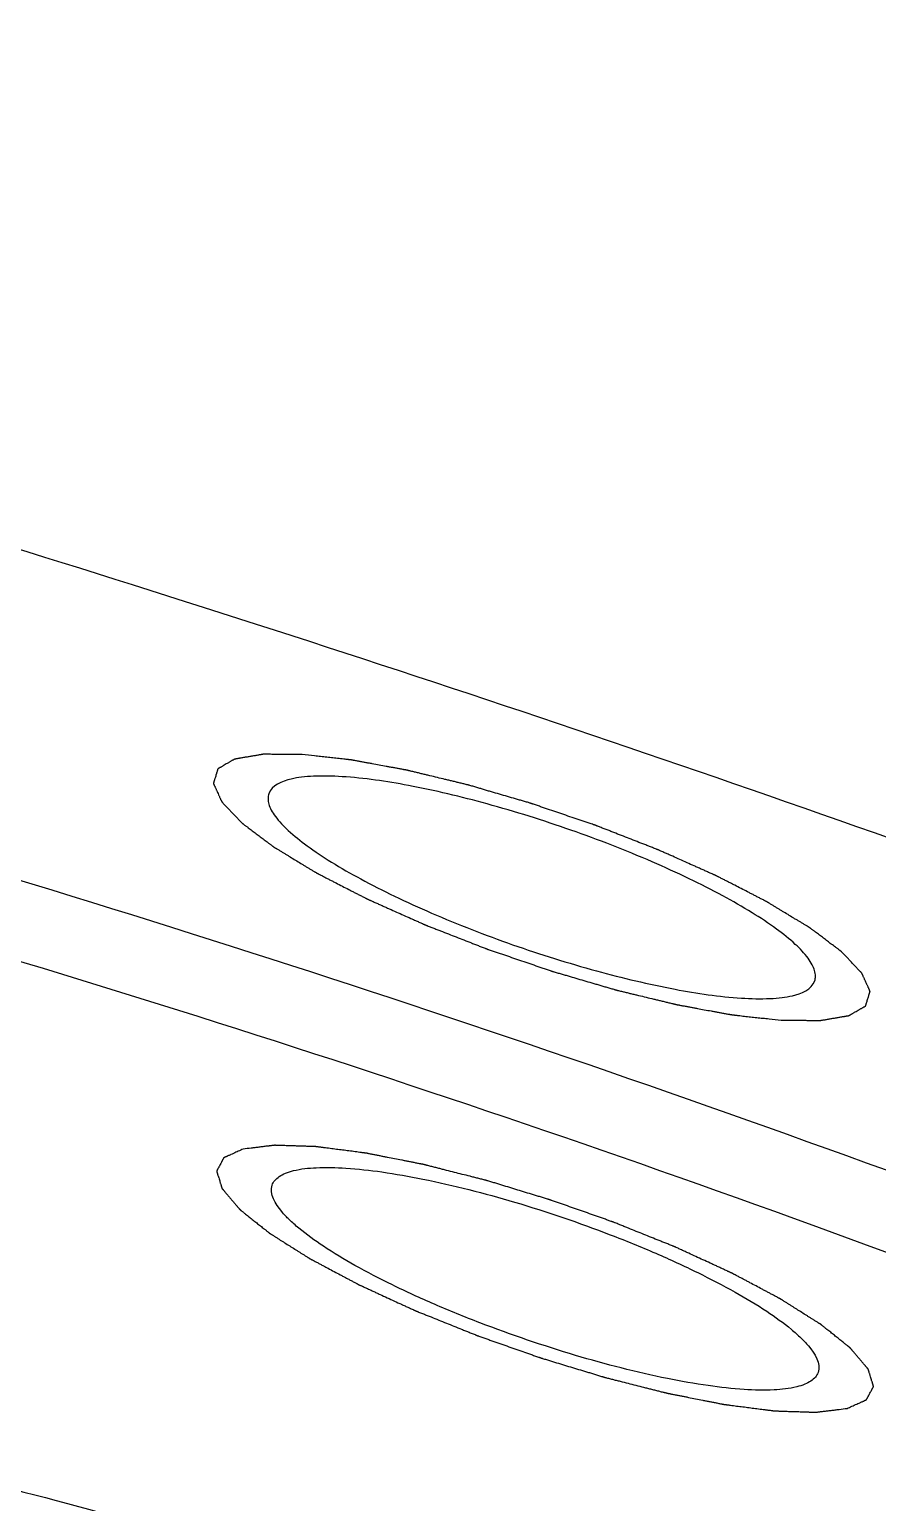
# Model space of a CAD drawing. Header units: millimetres. Extents: x 0 to 420, y 0 to 297.
# Drawn here: x 116.41 to 123.76, y 176.77 to 189.54 of the extents above; entities that cross this region are included whole.
import ezdxf

# ---------------------------------------------------------------- set-up
doc = ezdxf.new("R2010")
doc.units = ezdxf.units.MM
doc.header["$LTSCALE"] = 23.1
doc.layers.get('0').update_dxf_attribs({"linetype": 'CONTINUOUS'})
doc.layers.add('3_ALL_AXES', color=7, linetype='CONTINUOUS')
doc.layers.add('7_ALL_FEATURES', color=7, linetype='CONTINUOUS')

msp = doc.modelspace()

# ---------------------------------------------------------------- linework, layer by layer
at = {"color": 7, "linetype": 'CONTINUOUS'}
for points, knots in [([(98.659, 189.535), (100.146, 189.249), (103.191, 188.605), (107.828, 187.475), (112.611, 186.164), (119.124, 184.191), (127.158, 181.418), (133.462, 178.878), (136.531, 177.536)], [0, 0, 0, 0, 0.114165, 0.23456, 0.359687, 0.487972, 0.747482, 1, 1, 1, 1]), ([(135.548, 174.732), (133.933, 175.512), (130.569, 177.031), (125.339, 179.127), (119.902, 181.058), (116.205, 182.21), (114.352, 182.745)], [0, 0, 0, 0, 0.237151, 0.487999, 0.744909, 1, 1, 1, 1]), ([(115.013, 181.848), (116.81, 181.325), (120.388, 180.197), (125.627, 178.302), (130.62, 176.249), (133.809, 174.759), (135.325, 173.995)], [0, 0, 0, 0, 0.257499, 0.515941, 0.766338, 1, 1, 1, 1]), ([(161.192, 159.264), (161.151, 159.145), (161.047, 158.912), (160.751, 158.466), (160.205, 157.962), (159.339, 157.48), (158.25, 157.094), (156.941, 156.804), (155.417, 156.61), (153.686, 156.513), (151.757, 156.513), (149.639, 156.612), (147.345, 156.808), (144.888, 157.101), (141.319, 157.632), (136.56, 158.534), (130.584, 159.932), (124.337, 161.643), (117.963, 163.627), (111.608, 165.839), (105.415, 168.229), (99.527, 170.743), (94.078, 173.321), (89.893, 175.533), (86.866, 177.3), (85.468, 178.175), (84.801, 178.61)], [0, 0, 0, 0, 0.004615, 0.009356, 0.019641, 0.031602, 0.045669, 0.062071, 0.080907, 0.1022, 0.125913, 0.151976, 0.180286, 0.21072, 0.243131, 0.313227, 0.389133, 0.469235, 0.551805, 0.635047, 0.71715, 0.796331, 0.870885, 0.939237, 0.970654, 1, 1, 1, 1])]:
    msp.add_open_spline(points, degree=3, knots=knots, dxfattribs=at)
at = {"color": 2, "linetype": 'CONTINUOUS'}
for points, knots in [([(118.772, 183.25), (118.743, 183.25), (118.701, 183.25), (118.645, 183.251), (118.602, 183.251), (118.567, 183.251), (118.539, 183.251), (118.518, 183.251), (118.5, 183.252), (118.486, 183.252), (118.475, 183.252), (118.465, 183.252), (118.456, 183.252), (118.449, 183.252), (118.444, 183.252), (118.441, 183.252), (118.438, 183.252), (118.436, 183.252), (118.434, 183.252), (118.434, 183.252), (118.433, 183.252), (118.432, 183.252), (118.432, 183.252), (118.431, 183.252), (118.429, 183.251), (118.427, 183.251), (118.425, 183.251), (118.421, 183.25), (118.416, 183.249), (118.41, 183.248), (118.402, 183.247), (118.394, 183.245), (118.384, 183.244), (118.371, 183.241), (118.356, 183.239), (118.335, 183.235), (118.31, 183.231), (118.284, 183.227), (118.263, 183.223), (118.248, 183.221), (118.235, 183.218), (118.225, 183.217), (118.217, 183.215), (118.209, 183.214), (118.203, 183.213), (118.198, 183.212), (118.195, 183.211), (118.192, 183.211), (118.19, 183.211), (118.188, 183.21), (118.187, 183.21), (118.187, 183.21), (118.186, 183.21), (118.186, 183.21), (118.185, 183.21), (118.185, 183.209), (118.184, 183.209), (118.183, 183.208), (118.181, 183.207), (118.179, 183.206), (118.176, 183.204), (118.173, 183.202), (118.168, 183.2), (118.163, 183.197), (118.157, 183.193), (118.15, 183.189), (118.141, 183.184), (118.129, 183.177), (118.113, 183.168), (118.098, 183.159), (118.086, 183.152), (118.077, 183.147), (118.07, 183.142), (118.063, 183.139), (118.059, 183.136), (118.054, 183.134), (118.051, 183.131), (118.048, 183.13), (118.046, 183.129), (118.044, 183.128), (118.043, 183.127), (118.042, 183.127), (118.041, 183.126), (118.041, 183.126), (118.041, 183.126), (118.041, 183.126), (118.041, 183.125), (118.04, 183.125), (118.04, 183.124), (118.04, 183.123), (118.039, 183.122), (118.039, 183.12), (118.038, 183.117), (118.037, 183.114), (118.036, 183.11), (118.035, 183.106), (118.033, 183.101), (118.031, 183.094), (118.029, 183.086), (118.026, 183.076), (118.022, 183.063), (118.018, 183.05), (118.014, 183.039), (118.012, 183.031), (118.01, 183.025), (118.008, 183.02), (118.007, 183.016), (118.006, 183.012), (118.005, 183.008), (118.004, 183.006), (118.004, 183.004), (118.003, 183.003), (118.003, 183.002), (118.003, 183.001), (118.003, 183), (118.003, 183), (118.002, 183), (118.003, 183), (118.003, 182.999), (118.003, 182.998), (118.004, 182.997), (118.004, 182.996), (118.005, 182.994), (118.006, 182.992), (118.007, 182.989), (118.009, 182.985), (118.011, 182.98), (118.014, 182.975), (118.017, 182.969), (118.02, 182.96), (118.025, 182.95), (118.031, 182.937), (118.038, 182.921), (118.046, 182.904), (118.052, 182.891), (118.056, 182.881), (118.06, 182.873), (118.063, 182.866), (118.065, 182.861), (118.067, 182.856), (118.069, 182.852), (118.071, 182.849), (118.072, 182.847), (118.072, 182.845), (118.073, 182.844), (118.074, 182.843), (118.074, 182.842), (118.074, 182.842), (118.074, 182.841), (118.075, 182.841), (118.075, 182.841), (118.076, 182.84), (118.077, 182.839), (118.078, 182.837), (118.08, 182.835), (118.082, 182.833), (118.086, 182.829), (118.091, 182.824), (118.096, 182.818), (118.102, 182.812), (118.109, 182.805), (118.118, 182.795), (118.13, 182.783), (118.144, 182.768), (118.163, 182.748), (118.181, 182.729), (118.196, 182.713), (118.207, 182.701), (118.216, 182.692), (118.224, 182.684), (118.229, 182.678), (118.235, 182.672), (118.239, 182.667), (118.243, 182.664), (118.245, 182.661), (118.247, 182.659), (118.249, 182.658), (118.25, 182.656), (118.251, 182.656), (118.251, 182.655), (118.251, 182.655), (118.252, 182.654), (118.253, 182.654), (118.254, 182.653), (118.256, 182.652), (118.258, 182.65), (118.261, 182.648), (118.264, 182.645), (118.27, 182.641), (118.277, 182.635), (118.286, 182.629), (118.295, 182.622), (118.306, 182.614), (118.32, 182.603), (118.338, 182.59), (118.361, 182.572), (118.39, 182.551), (118.418, 182.529), (118.441, 182.512), (118.459, 182.499), (118.473, 182.488), (118.484, 182.479), (118.493, 182.473), (118.502, 182.466), (118.509, 182.461), (118.515, 182.457), (118.518, 182.454), (118.521, 182.452), (118.523, 182.45), (118.525, 182.449), (118.526, 182.448), (118.527, 182.447), (118.528, 182.447), (118.528, 182.446), (118.529, 182.446), (118.531, 182.445), (118.533, 182.443), (118.536, 182.442), (118.54, 182.439), (118.545, 182.436), (118.553, 182.432), (118.562, 182.426), (118.574, 182.419), (118.586, 182.412), (118.601, 182.402), (118.621, 182.391), (118.644, 182.377), (118.675, 182.358), (118.713, 182.334), (118.752, 182.311), (118.783, 182.292), (118.806, 182.278), (118.83, 182.264), (118.849, 182.252), (118.864, 182.243), (118.874, 182.237), (118.882, 182.232), (118.888, 182.229), (118.893, 182.226), (118.896, 182.224), (118.898, 182.223), (118.899, 182.222), (118.901, 182.221), (118.903, 182.22), (118.907, 182.218), (118.913, 182.215), (118.92, 182.211), (118.929, 182.206), (118.941, 182.201), (118.959, 182.191), (118.982, 182.179), (119.009, 182.165), (119.037, 182.151), (119.074, 182.132), (119.119, 182.109), (119.165, 182.085), (119.202, 182.066), (119.229, 182.052), (119.257, 182.038), (119.28, 182.026), (119.298, 182.017), (119.31, 182.011), (119.319, 182.006), (119.326, 182.003), (119.331, 182), (119.335, 181.998), (119.338, 181.997), (119.339, 181.996), (119.341, 181.995), (119.344, 181.994), (119.348, 181.992), (119.355, 181.989), (119.363, 181.985), (119.373, 181.981), (119.386, 181.975), (119.407, 181.966), (119.433, 181.954), (119.464, 181.94), (119.495, 181.926), (119.536, 181.908), (119.588, 181.885), (119.65, 181.857), (119.702, 181.834), (119.744, 181.815), (119.77, 181.804), (119.79, 181.794), (119.806, 181.787), (119.819, 181.782), (119.828, 181.778), (119.833, 181.775), (119.837, 181.774), (119.841, 181.772), (119.847, 181.77), (119.856, 181.766), (119.87, 181.76), (119.887, 181.754), (119.91, 181.745), (119.937, 181.734), (119.982, 181.717), (120.038, 181.695), (120.105, 181.669), (120.172, 181.643), (120.228, 181.621), (120.272, 181.603), (120.3, 181.592), (120.323, 181.584), (120.339, 181.577), (120.353, 181.572), (120.363, 181.568), (120.369, 181.566), (120.373, 181.564), (120.377, 181.562), (120.383, 181.56), (120.393, 181.557), (120.408, 181.552), (120.426, 181.546), (120.449, 181.538), (120.479, 181.528), (120.526, 181.512), (120.584, 181.492), (120.655, 181.468), (120.725, 181.444), (120.784, 181.424), (120.831, 181.407), (120.86, 181.397), (120.884, 181.389), (120.902, 181.383), (120.916, 181.378), (120.927, 181.375), (120.932, 181.373), (120.937, 181.371), (120.941, 181.37), (120.947, 181.368), (120.957, 181.365), (120.971, 181.361), (120.988, 181.356), (121.011, 181.35), (121.04, 181.341), (121.086, 181.328), (121.143, 181.311), (121.212, 181.291), (121.27, 181.274), (121.315, 181.261), (121.35, 181.25), (121.384, 181.24), (121.413, 181.232), (121.436, 181.225), (121.453, 181.22), (121.467, 181.216), (121.478, 181.213), (121.483, 181.211), (121.488, 181.21), (121.492, 181.209), (121.497, 181.208), (121.507, 181.205), (121.52, 181.202), (121.537, 181.198), (121.559, 181.193), (121.586, 181.186), (121.619, 181.178), (121.652, 181.17), (121.696, 181.16), (121.751, 181.146), (121.806, 181.133), (121.849, 181.123), (121.882, 181.115), (121.915, 181.107), (121.943, 181.1), (121.965, 181.095), (121.978, 181.091), (121.989, 181.089), (121.997, 181.087), (122.004, 181.085), (122.009, 181.084), (122.012, 181.083), (122.014, 181.083), (122.016, 181.082), (122.018, 181.082), (122.023, 181.081), (122.029, 181.08), (122.036, 181.079), (122.046, 181.077), (122.059, 181.074), (122.079, 181.071), (122.104, 181.066), (122.134, 181.061), (122.164, 181.055), (122.205, 181.048), (122.255, 181.038), (122.305, 181.029), (122.345, 181.022), (122.375, 181.016), (122.405, 181.011), (122.43, 181.006), (122.451, 181.002), (122.463, 181), (122.473, 180.998), (122.481, 180.997), (122.487, 180.996), (122.491, 180.995), (122.494, 180.994), (122.496, 180.994), (122.497, 180.994), (122.5, 180.994), (122.503, 180.993), (122.509, 180.993), (122.516, 180.992), (122.525, 180.991), (122.536, 180.99), (122.553, 180.988), (122.576, 180.985), (122.602, 180.982), (122.629, 180.979), (122.664, 180.975), (122.709, 180.97), (122.762, 180.965), (122.833, 180.957), (122.886, 180.951), (122.922, 180.947)], [0, 0, 0, 0, 0.015625, 0.023438, 0.03125, 0.039062, 0.042969, 0.046875, 0.050781, 0.052734, 0.054688, 0.056641, 0.058594, 0.05957, 0.060547, 0.061035, 0.061523, 0.062012, 0.062256, 0.062378, 0.0625, 0.062622, 0.062744, 0.062988, 0.063477, 0.063965, 0.064453, 0.06543, 0.066406, 0.068359, 0.070312, 0.072266, 0.074219, 0.078125, 0.082031, 0.085938, 0.09375, 0.101562, 0.105469, 0.109375, 0.113281, 0.115234, 0.117188, 0.119141, 0.121094, 0.12207, 0.123047, 0.123535, 0.124023, 0.124512, 0.124756, 0.124878, 0.125, 0.125122, 0.125244, 0.125488, 0.125977, 0.126465, 0.126953, 0.12793, 0.128906, 0.130859, 0.132812, 0.134766, 0.136719, 0.140625, 0.144531, 0.148438, 0.15625, 0.164062, 0.167969, 0.171875, 0.175781, 0.177734, 0.179688, 0.181641, 0.183594, 0.18457, 0.185547, 0.186035, 0.186523, 0.187012, 0.187256, 0.187378, 0.1875, 0.187622, 0.187744, 0.187988, 0.188477, 0.188965, 0.189453, 0.19043, 0.191406, 0.193359, 0.195312, 0.197266, 0.199219, 0.203125, 0.207031, 0.210938, 0.21875, 0.226562, 0.230469, 0.234375, 0.238281, 0.240234, 0.242188, 0.244141, 0.246094, 0.24707, 0.248047, 0.248535, 0.249023, 0.249512, 0.249756, 0.249878, 0.25, 0.250122, 0.250244, 0.250488, 0.250977, 0.251465, 0.251953, 0.25293, 0.253906, 0.255859, 0.257812, 0.259766, 0.261719, 0.265625, 0.269531, 0.273438, 0.28125, 0.289062, 0.292969, 0.296875, 0.300781, 0.302734, 0.304688, 0.306641, 0.308594, 0.30957, 0.310547, 0.311035, 0.311523, 0.312012, 0.312256, 0.312378, 0.3125, 0.312622, 0.312744, 0.312988, 0.313477, 0.313965, 0.314453, 0.31543, 0.316406, 0.318359, 0.320312, 0.322266, 0.324219, 0.328125, 0.332031, 0.335938, 0.34375, 0.351562, 0.355469, 0.359375, 0.363281, 0.365234, 0.367188, 0.369141, 0.371094, 0.37207, 0.373047, 0.373535, 0.374023, 0.374512, 0.374756, 0.374878, 0.375, 0.375122, 0.375244, 0.375488, 0.375977, 0.376465, 0.376953, 0.37793, 0.378906, 0.380859, 0.382812, 0.384766, 0.386719, 0.390625, 0.394531, 0.398438, 0.40625, 0.414062, 0.417969, 0.421875, 0.425781, 0.427734, 0.429688, 0.431641, 0.433594, 0.43457, 0.435547, 0.436035, 0.436523, 0.437012, 0.437256, 0.437378, 0.4375, 0.437622, 0.437744, 0.437988, 0.438477, 0.438965, 0.439453, 0.44043, 0.441406, 0.443359, 0.445312, 0.447266, 0.449219, 0.453125, 0.457031, 0.460938, 0.46875, 0.476562, 0.480469, 0.484375, 0.488281, 0.492188, 0.494141, 0.496094, 0.49707, 0.498047, 0.499023, 0.499512, 0.499756, 0.5, 0.500244, 0.500488, 0.500977, 0.501953, 0.50293, 0.503906, 0.505859, 0.507812, 0.511719, 0.515625, 0.519531, 0.523438, 0.53125, 0.539062, 0.542969, 0.546875, 0.550781, 0.554688, 0.556641, 0.558594, 0.55957, 0.560547, 0.561523, 0.562012, 0.562256, 0.5625, 0.562744, 0.562988, 0.563477, 0.564453, 0.56543, 0.566406, 0.568359, 0.570312, 0.574219, 0.578125, 0.582031, 0.585938, 0.59375, 0.601562, 0.609375, 0.613281, 0.617188, 0.619141, 0.621094, 0.623047, 0.624023, 0.624512, 0.625, 0.625488, 0.625977, 0.626953, 0.628906, 0.630859, 0.632812, 0.636719, 0.640625, 0.648438, 0.65625, 0.664062, 0.671875, 0.675781, 0.679688, 0.681641, 0.683594, 0.685547, 0.686523, 0.687012, 0.6875, 0.687988, 0.688477, 0.689453, 0.691406, 0.693359, 0.695312, 0.699219, 0.703125, 0.710938, 0.71875, 0.726562, 0.734375, 0.738281, 0.742188, 0.744141, 0.746094, 0.748047, 0.749023, 0.749512, 0.75, 0.750488, 0.750977, 0.751953, 0.753906, 0.755859, 0.757812, 0.761719, 0.765625, 0.773438, 0.78125, 0.789062, 0.792969, 0.796875, 0.800781, 0.804688, 0.806641, 0.808594, 0.810547, 0.811523, 0.812012, 0.8125, 0.812988, 0.813477, 0.814453, 0.816406, 0.818359, 0.820312, 0.824219, 0.828125, 0.832031, 0.835938, 0.84375, 0.851562, 0.855469, 0.859375, 0.863281, 0.867188, 0.869141, 0.871094, 0.87207, 0.873047, 0.874023, 0.874512, 0.874756, 0.875, 0.875244, 0.875488, 0.875977, 0.876953, 0.87793, 0.878906, 0.880859, 0.882812, 0.886719, 0.890625, 0.894531, 0.898438, 0.90625, 0.914062, 0.917969, 0.921875, 0.925781, 0.929688, 0.931641, 0.933594, 0.93457, 0.935547, 0.936523, 0.937012, 0.937256, 0.9375, 0.937744, 0.937988, 0.938477, 0.939453, 0.94043, 0.941406, 0.943359, 0.945312, 0.949219, 0.953125, 0.957031, 0.960938, 0.96875, 0.976562, 0.984375, 1, 1, 1, 1]), ([(122.922, 180.947), (122.95, 180.947), (122.992, 180.947), (123.049, 180.946), (123.091, 180.946), (123.126, 180.946), (123.154, 180.946), (123.176, 180.945), (123.193, 180.945), (123.207, 180.945), (123.218, 180.945), (123.228, 180.945), (123.237, 180.945), (123.244, 180.945), (123.249, 180.945), (123.252, 180.945), (123.255, 180.945), (123.257, 180.945), (123.259, 180.945), (123.26, 180.945), (123.26, 180.945), (123.261, 180.945), (123.261, 180.945), (123.262, 180.945), (123.264, 180.946), (123.266, 180.946), (123.269, 180.946), (123.272, 180.947), (123.277, 180.948), (123.283, 180.949), (123.291, 180.95), (123.299, 180.951), (123.309, 180.953), (123.322, 180.955), (123.337, 180.958), (123.358, 180.962), (123.384, 180.966), (123.409, 180.97), (123.43, 180.974), (123.445, 180.976), (123.458, 180.979), (123.468, 180.98), (123.476, 180.982), (123.484, 180.983), (123.49, 180.984), (123.495, 180.985), (123.499, 180.985), (123.501, 180.986), (123.503, 180.986), (123.505, 180.986), (123.506, 180.987), (123.507, 180.987), (123.507, 180.987), (123.507, 180.987), (123.508, 180.987), (123.508, 180.988), (123.509, 180.988), (123.51, 180.989), (123.512, 180.99), (123.514, 180.991), (123.517, 180.993), (123.521, 180.995), (123.525, 180.997), (123.53, 181), (123.536, 181.004), (123.543, 181.008), (123.552, 181.013), (123.565, 181.02), (123.58, 181.029), (123.595, 181.038), (123.607, 181.045), (123.616, 181.05), (123.624, 181.054), (123.63, 181.058), (123.634, 181.061), (123.639, 181.063), (123.643, 181.065), (123.646, 181.067), (123.648, 181.068), (123.649, 181.069), (123.65, 181.07), (123.651, 181.07), (123.652, 181.071), (123.652, 181.071), (123.653, 181.071), (123.653, 181.071), (123.653, 181.072), (123.653, 181.072), (123.653, 181.073), (123.653, 181.074), (123.654, 181.075), (123.654, 181.077), (123.655, 181.08), (123.656, 181.083), (123.657, 181.087), (123.658, 181.091), (123.66, 181.096), (123.662, 181.103), (123.664, 181.11), (123.668, 181.121), (123.672, 181.134), (123.676, 181.147), (123.679, 181.158), (123.681, 181.166), (123.683, 181.172), (123.685, 181.177), (123.686, 181.181), (123.687, 181.185), (123.688, 181.189), (123.689, 181.191), (123.689, 181.193), (123.69, 181.194), (123.69, 181.195), (123.69, 181.196), (123.691, 181.196), (123.691, 181.197), (123.691, 181.197), (123.691, 181.197), (123.69, 181.198), (123.69, 181.198), (123.69, 181.2), (123.689, 181.201), (123.688, 181.202), (123.687, 181.204), (123.686, 181.208), (123.684, 181.212), (123.682, 181.217), (123.68, 181.222), (123.677, 181.228), (123.673, 181.237), (123.668, 181.247), (123.662, 181.26), (123.655, 181.276), (123.647, 181.293), (123.641, 181.306), (123.637, 181.316), (123.633, 181.324), (123.63, 181.331), (123.628, 181.336), (123.626, 181.341), (123.624, 181.345), (123.622, 181.348), (123.621, 181.35), (123.621, 181.352), (123.62, 181.353), (123.62, 181.354), (123.619, 181.355), (123.619, 181.355), (123.619, 181.355), (123.619, 181.356), (123.618, 181.356), (123.617, 181.357), (123.616, 181.358), (123.615, 181.36), (123.613, 181.362), (123.611, 181.364), (123.607, 181.368), (123.602, 181.373), (123.597, 181.379), (123.591, 181.385), (123.584, 181.392), (123.575, 181.402), (123.564, 181.414), (123.549, 181.429), (123.53, 181.449), (123.512, 181.468), (123.497, 181.484), (123.486, 181.495), (123.477, 181.505), (123.469, 181.513), (123.464, 181.519), (123.458, 181.525), (123.454, 181.529), (123.45, 181.533), (123.448, 181.536), (123.446, 181.538), (123.445, 181.539), (123.443, 181.54), (123.443, 181.541), (123.442, 181.542), (123.442, 181.542), (123.441, 181.543), (123.44, 181.543), (123.439, 181.544), (123.437, 181.545), (123.435, 181.547), (123.432, 181.549), (123.429, 181.552), (123.423, 181.556), (123.416, 181.562), (123.407, 181.568), (123.399, 181.575), (123.387, 181.583), (123.373, 181.594), (123.355, 181.607), (123.332, 181.624), (123.304, 181.646), (123.275, 181.668), (123.252, 181.685), (123.235, 181.698), (123.22, 181.709), (123.209, 181.718), (123.2, 181.724), (123.191, 181.731), (123.184, 181.736), (123.179, 181.74), (123.175, 181.743), (123.172, 181.745), (123.17, 181.747), (123.168, 181.748), (123.167, 181.749), (123.166, 181.75), (123.166, 181.75), (123.165, 181.75), (123.164, 181.751), (123.162, 181.752), (123.16, 181.754), (123.157, 181.755), (123.153, 181.758), (123.148, 181.761), (123.14, 181.765), (123.131, 181.771), (123.119, 181.778), (123.108, 181.785), (123.092, 181.795), (123.073, 181.806), (123.049, 181.82), (123.018, 181.839), (122.98, 181.863), (122.941, 181.886), (122.91, 181.905), (122.887, 181.919), (122.864, 181.933), (122.844, 181.945), (122.829, 181.954), (122.819, 181.96), (122.811, 181.965), (122.806, 181.968), (122.801, 181.971), (122.797, 181.973), (122.795, 181.974), (122.794, 181.975), (122.792, 181.976), (122.79, 181.977), (122.786, 181.979), (122.78, 181.982), (122.773, 181.986), (122.764, 181.99), (122.753, 181.996), (122.734, 182.006), (122.711, 182.018), (122.684, 182.032), (122.656, 182.046), (122.62, 182.065), (122.574, 182.088), (122.528, 182.112), (122.491, 182.131), (122.464, 182.145), (122.436, 182.159), (122.413, 182.171), (122.395, 182.18), (122.384, 182.186), (122.374, 182.191), (122.368, 182.194), (122.362, 182.197), (122.358, 182.199), (122.355, 182.2), (122.354, 182.201), (122.352, 182.202), (122.349, 182.203), (122.345, 182.205), (122.338, 182.208), (122.33, 182.212), (122.32, 182.216), (122.307, 182.222), (122.286, 182.231), (122.26, 182.243), (122.229, 182.257), (122.198, 182.271), (122.157, 182.289), (122.105, 182.312), (122.043, 182.34), (121.991, 182.363), (121.95, 182.382), (121.924, 182.393), (121.903, 182.402), (121.887, 182.409), (121.874, 182.415), (121.865, 182.419), (121.86, 182.422), (121.856, 182.423), (121.852, 182.425), (121.846, 182.427), (121.837, 182.431), (121.823, 182.436), (121.806, 182.443), (121.784, 182.452), (121.756, 182.463), (121.711, 182.48), (121.655, 182.502), (121.588, 182.528), (121.521, 182.554), (121.465, 182.576), (121.421, 182.594), (121.393, 182.605), (121.371, 182.613), (121.354, 182.62), (121.34, 182.625), (121.33, 182.629), (121.324, 182.631), (121.32, 182.633), (121.316, 182.635), (121.31, 182.637), (121.3, 182.64), (121.285, 182.645), (121.267, 182.651), (121.244, 182.659), (121.215, 182.669), (121.168, 182.685), (121.109, 182.705), (121.038, 182.729), (120.968, 182.753), (120.909, 182.773), (120.862, 182.789), (120.833, 182.799), (120.809, 182.807), (120.792, 182.814), (120.777, 182.819), (120.767, 182.822), (120.761, 182.824), (120.756, 182.826), (120.752, 182.827), (120.746, 182.828), (120.736, 182.831), (120.722, 182.836), (120.705, 182.841), (120.682, 182.847), (120.653, 182.856), (120.607, 182.869), (120.55, 182.886), (120.481, 182.906), (120.424, 182.923), (120.378, 182.936), (120.343, 182.946), (120.309, 182.957), (120.28, 182.965), (120.257, 182.972), (120.24, 182.977), (120.226, 182.981), (120.216, 182.984), (120.21, 182.985), (120.206, 182.987), (120.202, 182.988), (120.196, 182.989), (120.186, 182.991), (120.173, 182.995), (120.156, 182.999), (120.134, 183.004), (120.107, 183.011), (120.074, 183.019), (120.041, 183.027), (119.997, 183.037), (119.942, 183.05), (119.888, 183.064), (119.844, 183.074), (119.811, 183.082), (119.778, 183.09), (119.751, 183.097), (119.729, 183.102), (119.715, 183.106), (119.704, 183.108), (119.696, 183.11), (119.689, 183.112), (119.684, 183.113), (119.681, 183.114), (119.679, 183.114), (119.677, 183.115), (119.675, 183.115), (119.671, 183.116), (119.664, 183.117), (119.657, 183.118), (119.647, 183.12), (119.634, 183.122), (119.614, 183.126), (119.589, 183.131), (119.559, 183.136), (119.529, 183.142), (119.489, 183.149), (119.438, 183.159), (119.388, 183.168), (119.348, 183.175), (119.318, 183.181), (119.288, 183.186), (119.263, 183.191), (119.243, 183.195), (119.23, 183.197), (119.22, 183.199), (119.213, 183.2), (119.206, 183.201), (119.202, 183.202), (119.199, 183.203), (119.197, 183.203), (119.196, 183.203), (119.194, 183.203), (119.19, 183.204), (119.184, 183.204), (119.178, 183.205), (119.169, 183.206), (119.158, 183.207), (119.14, 183.209), (119.118, 183.212), (119.091, 183.215), (119.064, 183.218), (119.029, 183.222), (118.985, 183.226), (118.931, 183.232), (118.86, 183.24), (118.807, 183.246), (118.772, 183.25)], [0, 0, 0, 0, 0.015625, 0.023438, 0.03125, 0.039062, 0.042969, 0.046875, 0.050781, 0.052734, 0.054688, 0.056641, 0.058594, 0.05957, 0.060547, 0.061035, 0.061523, 0.062012, 0.062256, 0.062378, 0.0625, 0.062622, 0.062744, 0.062988, 0.063477, 0.063965, 0.064453, 0.06543, 0.066406, 0.068359, 0.070312, 0.072266, 0.074219, 0.078125, 0.082031, 0.085938, 0.09375, 0.101562, 0.105469, 0.109375, 0.113281, 0.115234, 0.117188, 0.119141, 0.121094, 0.12207, 0.123047, 0.123535, 0.124023, 0.124512, 0.124756, 0.124878, 0.125, 0.125122, 0.125244, 0.125488, 0.125977, 0.126465, 0.126953, 0.12793, 0.128906, 0.130859, 0.132812, 0.134766, 0.136719, 0.140625, 0.144531, 0.148438, 0.15625, 0.164062, 0.167969, 0.171875, 0.175781, 0.177734, 0.179688, 0.181641, 0.183594, 0.18457, 0.185547, 0.186035, 0.186523, 0.187012, 0.187256, 0.187378, 0.1875, 0.187622, 0.187744, 0.187988, 0.188477, 0.188965, 0.189453, 0.19043, 0.191406, 0.193359, 0.195312, 0.197266, 0.199219, 0.203125, 0.207031, 0.210938, 0.21875, 0.226562, 0.230469, 0.234375, 0.238281, 0.240234, 0.242188, 0.244141, 0.246094, 0.24707, 0.248047, 0.248535, 0.249023, 0.249512, 0.249756, 0.249878, 0.25, 0.250122, 0.250244, 0.250488, 0.250977, 0.251465, 0.251953, 0.25293, 0.253906, 0.255859, 0.257812, 0.259766, 0.261719, 0.265625, 0.269531, 0.273438, 0.28125, 0.289062, 0.292969, 0.296875, 0.300781, 0.302734, 0.304688, 0.306641, 0.308594, 0.30957, 0.310547, 0.311035, 0.311523, 0.312012, 0.312256, 0.312378, 0.3125, 0.312622, 0.312744, 0.312988, 0.313477, 0.313965, 0.314453, 0.31543, 0.316406, 0.318359, 0.320312, 0.322266, 0.324219, 0.328125, 0.332031, 0.335938, 0.34375, 0.351562, 0.355469, 0.359375, 0.363281, 0.365234, 0.367188, 0.369141, 0.371094, 0.37207, 0.373047, 0.373535, 0.374023, 0.374512, 0.374756, 0.374878, 0.375, 0.375122, 0.375244, 0.375488, 0.375977, 0.376465, 0.376953, 0.37793, 0.378906, 0.380859, 0.382812, 0.384766, 0.386719, 0.390625, 0.394531, 0.398438, 0.40625, 0.414062, 0.417969, 0.421875, 0.425781, 0.427734, 0.429688, 0.431641, 0.433594, 0.43457, 0.435547, 0.436035, 0.436523, 0.437012, 0.437256, 0.437378, 0.4375, 0.437622, 0.437744, 0.437988, 0.438477, 0.438965, 0.439453, 0.44043, 0.441406, 0.443359, 0.445312, 0.447266, 0.449219, 0.453125, 0.457031, 0.460938, 0.46875, 0.476562, 0.480469, 0.484375, 0.488281, 0.492188, 0.494141, 0.496094, 0.49707, 0.498047, 0.499023, 0.499512, 0.499756, 0.5, 0.500244, 0.500488, 0.500977, 0.501953, 0.50293, 0.503906, 0.505859, 0.507812, 0.511719, 0.515625, 0.519531, 0.523438, 0.53125, 0.539062, 0.542969, 0.546875, 0.550781, 0.554688, 0.556641, 0.558594, 0.55957, 0.560547, 0.561523, 0.562012, 0.562256, 0.5625, 0.562744, 0.562988, 0.563477, 0.564453, 0.56543, 0.566406, 0.568359, 0.570312, 0.574219, 0.578125, 0.582031, 0.585938, 0.59375, 0.601562, 0.609375, 0.613281, 0.617188, 0.619141, 0.621094, 0.623047, 0.624023, 0.624512, 0.625, 0.625488, 0.625977, 0.626953, 0.628906, 0.630859, 0.632812, 0.636719, 0.640625, 0.648438, 0.65625, 0.664062, 0.671875, 0.675781, 0.679688, 0.681641, 0.683594, 0.685547, 0.686523, 0.687012, 0.6875, 0.687988, 0.688477, 0.689453, 0.691406, 0.693359, 0.695312, 0.699219, 0.703125, 0.710938, 0.71875, 0.726562, 0.734375, 0.738281, 0.742188, 0.744141, 0.746094, 0.748047, 0.749023, 0.749512, 0.75, 0.750488, 0.750977, 0.751953, 0.753906, 0.755859, 0.757812, 0.761719, 0.765625, 0.773438, 0.78125, 0.789062, 0.792969, 0.796875, 0.800781, 0.804688, 0.806641, 0.808594, 0.810547, 0.811523, 0.812012, 0.8125, 0.812988, 0.813477, 0.814453, 0.816406, 0.818359, 0.820312, 0.824219, 0.828125, 0.832031, 0.835938, 0.84375, 0.851562, 0.855469, 0.859375, 0.863281, 0.867188, 0.869141, 0.871094, 0.87207, 0.873047, 0.874023, 0.874512, 0.874756, 0.875, 0.875244, 0.875488, 0.875977, 0.876953, 0.87793, 0.878906, 0.880859, 0.882812, 0.886719, 0.890625, 0.894531, 0.898438, 0.90625, 0.914062, 0.917969, 0.921875, 0.925781, 0.929688, 0.931641, 0.933594, 0.93457, 0.935547, 0.936523, 0.937012, 0.937256, 0.9375, 0.937744, 0.937988, 0.938477, 0.939453, 0.94043, 0.941406, 0.943359, 0.945312, 0.949219, 0.953125, 0.957031, 0.960938, 0.96875, 0.976562, 0.984375, 1, 1, 1, 1]), ([(118.26, 179.83), (118.253, 179.827), (118.239, 179.821), (118.218, 179.811), (118.197, 179.802), (118.176, 179.792), (118.158, 179.784), (118.144, 179.778), (118.134, 179.773), (118.125, 179.769), (118.118, 179.766), (118.113, 179.764), (118.108, 179.762), (118.103, 179.76), (118.1, 179.758), (118.098, 179.757), (118.096, 179.756), (118.095, 179.756), (118.094, 179.755), (118.093, 179.755), (118.092, 179.755), (118.092, 179.755), (118.092, 179.754), (118.092, 179.754), (118.091, 179.754), (118.091, 179.753), (118.091, 179.752), (118.09, 179.751), (118.089, 179.749), (118.088, 179.747), (118.086, 179.744), (118.084, 179.74), (118.082, 179.737), (118.08, 179.732), (118.077, 179.726), (118.073, 179.719), (118.068, 179.709), (118.061, 179.697), (118.055, 179.685), (118.05, 179.675), (118.046, 179.668), (118.042, 179.662), (118.04, 179.657), (118.038, 179.654), (118.036, 179.65), (118.034, 179.647), (118.033, 179.645), (118.032, 179.643), (118.032, 179.642), (118.031, 179.641), (118.031, 179.64), (118.031, 179.64), (118.03, 179.639), (118.03, 179.639), (118.03, 179.639), (118.03, 179.639), (118.031, 179.638), (118.031, 179.637), (118.031, 179.636), (118.032, 179.634), (118.032, 179.632), (118.033, 179.629), (118.035, 179.625), (118.036, 179.62), (118.038, 179.616), (118.039, 179.609), (118.042, 179.601), (118.045, 179.592), (118.049, 179.579), (118.054, 179.564), (118.058, 179.548), (118.062, 179.535), (118.065, 179.526), (118.068, 179.518), (118.07, 179.512), (118.071, 179.507), (118.073, 179.502), (118.074, 179.499), (118.075, 179.495), (118.075, 179.493), (118.076, 179.492), (118.076, 179.491), (118.076, 179.49), (118.077, 179.489), (118.077, 179.489), (118.077, 179.488), (118.077, 179.488), (118.078, 179.487), (118.078, 179.487), (118.079, 179.485), (118.081, 179.484), (118.082, 179.482), (118.084, 179.48), (118.088, 179.476), (118.092, 179.471), (118.097, 179.465), (118.101, 179.46), (118.108, 179.452), (118.116, 179.442), (118.126, 179.431), (118.139, 179.415), (118.155, 179.396), (118.172, 179.377), (118.185, 179.362), (118.195, 179.35), (118.203, 179.341), (118.209, 179.333), (118.214, 179.327), (118.219, 179.321), (118.223, 179.317), (118.226, 179.313), (118.229, 179.31), (118.23, 179.308), (118.231, 179.307), (118.232, 179.306), (118.233, 179.305), (118.234, 179.304), (118.234, 179.304), (118.234, 179.304), (118.235, 179.303), (118.236, 179.302), (118.238, 179.301), (118.24, 179.299), (118.242, 179.297), (118.246, 179.295), (118.251, 179.29), (118.258, 179.285), (118.266, 179.279), (118.274, 179.272), (118.284, 179.264), (118.298, 179.253), (118.314, 179.24), (118.335, 179.223), (118.362, 179.202), (118.388, 179.181), (118.41, 179.164), (118.426, 179.151), (118.439, 179.141), (118.45, 179.132), (118.458, 179.126), (118.466, 179.119), (118.472, 179.114), (118.478, 179.11), (118.481, 179.107), (118.484, 179.105), (118.486, 179.103), (118.487, 179.102), (118.489, 179.101), (118.489, 179.1), (118.491, 179.099), (118.493, 179.098), (118.495, 179.097), (118.498, 179.095), (118.501, 179.093), (118.506, 179.09), (118.513, 179.085), (118.522, 179.08), (118.533, 179.073), (118.544, 179.066), (118.558, 179.057), (118.576, 179.045), (118.598, 179.032), (118.627, 179.013), (118.663, 178.991), (118.699, 178.968), (118.728, 178.95), (118.75, 178.936), (118.771, 178.922), (118.789, 178.911), (118.804, 178.902), (118.813, 178.896), (118.82, 178.891), (118.825, 178.888), (118.83, 178.885), (118.833, 178.883), (118.835, 178.882), (118.836, 178.881), (118.838, 178.88), (118.84, 178.879), (118.844, 178.877), (118.849, 178.874), (118.856, 178.871), (118.865, 178.866), (118.876, 178.86), (118.894, 178.851), (118.916, 178.839), (118.942, 178.825), (118.969, 178.811), (119.004, 178.792), (119.048, 178.768), (119.093, 178.745), (119.128, 178.726), (119.154, 178.712), (119.181, 178.698), (119.203, 178.686), (119.221, 178.677), (119.232, 178.671), (119.241, 178.666), (119.247, 178.662), (119.253, 178.66), (119.257, 178.657), (119.259, 178.656), (119.26, 178.655), (119.262, 178.655), (119.265, 178.653), (119.269, 178.651), (119.276, 178.648), (119.284, 178.645), (119.294, 178.64), (119.307, 178.634), (119.327, 178.625), (119.353, 178.613), (119.384, 178.599), (119.415, 178.584), (119.456, 178.565), (119.508, 178.542), (119.57, 178.513), (119.621, 178.489), (119.663, 178.47), (119.688, 178.459), (119.709, 178.449), (119.724, 178.442), (119.737, 178.436), (119.746, 178.432), (119.752, 178.43), (119.755, 178.428), (119.76, 178.426), (119.765, 178.424), (119.775, 178.42), (119.788, 178.414), (119.805, 178.408), (119.827, 178.399), (119.855, 178.388), (119.899, 178.37), (119.954, 178.348), (120.02, 178.321), (120.086, 178.295), (120.141, 178.272), (120.186, 178.255), (120.213, 178.244), (120.235, 178.235), (120.252, 178.228), (120.266, 178.222), (120.275, 178.219), (120.281, 178.216), (120.285, 178.215), (120.289, 178.213), (120.295, 178.211), (120.305, 178.208), (120.319, 178.203), (120.337, 178.196), (120.36, 178.188), (120.388, 178.178), (120.434, 178.162), (120.492, 178.142), (120.561, 178.117), (120.63, 178.093), (120.687, 178.073), (120.733, 178.057), (120.762, 178.047), (120.785, 178.039), (120.802, 178.032), (120.817, 178.027), (120.827, 178.024), (120.832, 178.022), (120.837, 178.02), (120.841, 178.019), (120.847, 178.017), (120.857, 178.014), (120.871, 178.01), (120.889, 178.005), (120.912, 177.998), (120.94, 177.989), (120.987, 177.975), (121.044, 177.957), (121.113, 177.936), (121.183, 177.915), (121.24, 177.898), (121.286, 177.884), (121.315, 177.875), (121.338, 177.868), (121.356, 177.863), (121.37, 177.858), (121.38, 177.855), (121.386, 177.853), (121.39, 177.852), (121.394, 177.851), (121.4, 177.85), (121.41, 177.847), (121.424, 177.843), (121.441, 177.839), (121.464, 177.833), (121.492, 177.826), (121.537, 177.815), (121.594, 177.8), (121.662, 177.783), (121.718, 177.769), (121.763, 177.757), (121.797, 177.749), (121.831, 177.74), (121.86, 177.733), (121.882, 177.727), (121.896, 177.724), (121.908, 177.721), (121.916, 177.719), (121.923, 177.717), (121.928, 177.715), (121.931, 177.715), (121.933, 177.714), (121.935, 177.714), (121.938, 177.713), (121.942, 177.712), (121.949, 177.711), (121.956, 177.71), (121.967, 177.708), (121.979, 177.705), (122, 177.701), (122.026, 177.696), (122.056, 177.69), (122.087, 177.684), (122.128, 177.676), (122.18, 177.666), (122.231, 177.655), (122.272, 177.647), (122.303, 177.641), (122.334, 177.635), (122.359, 177.63), (122.38, 177.626), (122.393, 177.623), (122.403, 177.621), (122.411, 177.62), (122.417, 177.619), (122.422, 177.618), (122.424, 177.617), (122.426, 177.617), (122.428, 177.617), (122.43, 177.616), (122.434, 177.616), (122.44, 177.615), (122.446, 177.614), (122.456, 177.613), (122.467, 177.612), (122.485, 177.609), (122.507, 177.606), (122.535, 177.603), (122.562, 177.599), (122.598, 177.595), (122.643, 177.589), (122.688, 177.583), (122.724, 177.578), (122.752, 177.575), (122.774, 177.572), (122.792, 177.57), (122.806, 177.568), (122.819, 177.566), (122.831, 177.565), (122.84, 177.564), (122.845, 177.563), (122.85, 177.562), (122.853, 177.562), (122.856, 177.562), (122.858, 177.561), (122.86, 177.561), (122.861, 177.561), (122.863, 177.561), (122.866, 177.561), (122.868, 177.561), (122.872, 177.561), (122.877, 177.56), (122.884, 177.56), (122.894, 177.56), (122.905, 177.559), (122.916, 177.559), (122.931, 177.559), (122.95, 177.558), (122.972, 177.557), (123.002, 177.556), (123.039, 177.555), (123.077, 177.554), (123.106, 177.553), (123.129, 177.552), (123.147, 177.551), (123.162, 177.551), (123.174, 177.55), (123.185, 177.55), (123.194, 177.55), (123.202, 177.549), (123.206, 177.549), (123.21, 177.549), (123.213, 177.549), (123.215, 177.549), (123.217, 177.549), (123.218, 177.549), (123.218, 177.549), (123.219, 177.549), (123.22, 177.549), (123.221, 177.549), (123.223, 177.549), (123.225, 177.55), (123.228, 177.55), (123.231, 177.55), (123.237, 177.551), (123.244, 177.552), (123.253, 177.553), (123.261, 177.554), (123.272, 177.555), (123.287, 177.557), (123.304, 177.559), (123.326, 177.562), (123.355, 177.565), (123.389, 177.569), (123.435, 177.575), (123.469, 177.579), (123.491, 177.582)], [0, 0, 0, 0, 0.007812, 0.015625, 0.023438, 0.03125, 0.039062, 0.042969, 0.046875, 0.050781, 0.052734, 0.054688, 0.056641, 0.058594, 0.05957, 0.060547, 0.061035, 0.061523, 0.062012, 0.062256, 0.062378, 0.0625, 0.062622, 0.062744, 0.062988, 0.063477, 0.063965, 0.064453, 0.06543, 0.066406, 0.068359, 0.070312, 0.072266, 0.074219, 0.078125, 0.082031, 0.085938, 0.09375, 0.101562, 0.105469, 0.109375, 0.113281, 0.115234, 0.117188, 0.119141, 0.121094, 0.12207, 0.123047, 0.123535, 0.124023, 0.124512, 0.124756, 0.124878, 0.125, 0.125122, 0.125244, 0.125488, 0.125977, 0.126465, 0.126953, 0.12793, 0.128906, 0.130859, 0.132812, 0.134766, 0.136719, 0.140625, 0.144531, 0.148438, 0.15625, 0.164062, 0.167969, 0.171875, 0.175781, 0.177734, 0.179688, 0.181641, 0.183594, 0.18457, 0.185547, 0.186035, 0.186523, 0.187012, 0.187256, 0.187378, 0.1875, 0.187622, 0.187744, 0.187988, 0.188477, 0.188965, 0.189453, 0.19043, 0.191406, 0.193359, 0.195312, 0.197266, 0.199219, 0.203125, 0.207031, 0.210938, 0.21875, 0.226562, 0.230469, 0.234375, 0.238281, 0.240234, 0.242188, 0.244141, 0.246094, 0.24707, 0.248047, 0.248535, 0.249023, 0.249512, 0.249756, 0.249878, 0.25, 0.250122, 0.250244, 0.250488, 0.250977, 0.251465, 0.251953, 0.25293, 0.253906, 0.255859, 0.257812, 0.259766, 0.261719, 0.265625, 0.269531, 0.273438, 0.28125, 0.289062, 0.292969, 0.296875, 0.300781, 0.302734, 0.304688, 0.306641, 0.308594, 0.30957, 0.310547, 0.311035, 0.311523, 0.312012, 0.312256, 0.3125, 0.312744, 0.312988, 0.313477, 0.313965, 0.314453, 0.31543, 0.316406, 0.318359, 0.320312, 0.322266, 0.324219, 0.328125, 0.332031, 0.335938, 0.34375, 0.351562, 0.355469, 0.359375, 0.363281, 0.367188, 0.369141, 0.371094, 0.37207, 0.373047, 0.374023, 0.374512, 0.374756, 0.375, 0.375244, 0.375488, 0.375977, 0.376953, 0.37793, 0.378906, 0.380859, 0.382812, 0.386719, 0.390625, 0.394531, 0.398438, 0.40625, 0.414062, 0.417969, 0.421875, 0.425781, 0.429688, 0.431641, 0.433594, 0.43457, 0.435547, 0.436523, 0.437012, 0.437256, 0.4375, 0.437744, 0.437988, 0.438477, 0.439453, 0.44043, 0.441406, 0.443359, 0.445312, 0.449219, 0.453125, 0.457031, 0.460938, 0.46875, 0.476562, 0.484375, 0.488281, 0.492188, 0.494141, 0.496094, 0.498047, 0.499023, 0.499512, 0.5, 0.500488, 0.500977, 0.501953, 0.503906, 0.505859, 0.507812, 0.511719, 0.515625, 0.523438, 0.53125, 0.539062, 0.546875, 0.550781, 0.554688, 0.556641, 0.558594, 0.560547, 0.561523, 0.562012, 0.5625, 0.562988, 0.563477, 0.564453, 0.566406, 0.568359, 0.570312, 0.574219, 0.578125, 0.585938, 0.59375, 0.601562, 0.609375, 0.613281, 0.617188, 0.619141, 0.621094, 0.623047, 0.624023, 0.624512, 0.625, 0.625488, 0.625977, 0.626953, 0.628906, 0.630859, 0.632812, 0.636719, 0.640625, 0.648438, 0.65625, 0.664062, 0.671875, 0.675781, 0.679688, 0.681641, 0.683594, 0.685547, 0.686523, 0.687012, 0.6875, 0.687988, 0.688477, 0.689453, 0.691406, 0.693359, 0.695312, 0.699219, 0.703125, 0.710938, 0.71875, 0.726562, 0.730469, 0.734375, 0.738281, 0.742188, 0.744141, 0.746094, 0.74707, 0.748047, 0.749023, 0.749512, 0.749756, 0.75, 0.750244, 0.750488, 0.750977, 0.751953, 0.75293, 0.753906, 0.755859, 0.757812, 0.761719, 0.765625, 0.769531, 0.773438, 0.78125, 0.789062, 0.792969, 0.796875, 0.800781, 0.804688, 0.806641, 0.808594, 0.80957, 0.810547, 0.811523, 0.812012, 0.812256, 0.8125, 0.812744, 0.812988, 0.813477, 0.814453, 0.81543, 0.816406, 0.818359, 0.820312, 0.824219, 0.828125, 0.832031, 0.835938, 0.84375, 0.851562, 0.855469, 0.859375, 0.863281, 0.865234, 0.867188, 0.869141, 0.871094, 0.87207, 0.873047, 0.873535, 0.874023, 0.874512, 0.874756, 0.875, 0.875244, 0.875488, 0.875977, 0.876465, 0.876953, 0.87793, 0.878906, 0.880859, 0.882812, 0.884766, 0.886719, 0.890625, 0.894531, 0.898438, 0.90625, 0.914062, 0.917969, 0.921875, 0.925781, 0.927734, 0.929688, 0.931641, 0.933594, 0.93457, 0.935547, 0.936035, 0.936523, 0.937012, 0.937256, 0.937378, 0.9375, 0.937622, 0.937744, 0.937988, 0.938477, 0.938965, 0.939453, 0.94043, 0.941406, 0.943359, 0.945312, 0.947266, 0.949219, 0.953125, 0.957031, 0.960938, 0.96875, 0.976562, 0.984375, 1, 1, 1, 1]), ([(123.491, 177.582), (123.498, 177.585), (123.512, 177.591), (123.533, 177.6), (123.554, 177.61), (123.575, 177.619), (123.593, 177.627), (123.607, 177.633), (123.617, 177.638), (123.626, 177.642), (123.633, 177.645), (123.638, 177.647), (123.643, 177.65), (123.648, 177.652), (123.651, 177.653), (123.653, 177.654), (123.655, 177.655), (123.657, 177.656), (123.658, 177.656), (123.658, 177.657), (123.659, 177.657), (123.659, 177.657), (123.659, 177.657), (123.659, 177.657), (123.66, 177.658), (123.66, 177.659), (123.661, 177.66), (123.661, 177.661), (123.662, 177.662), (123.663, 177.665), (123.665, 177.668), (123.667, 177.671), (123.669, 177.675), (123.671, 177.68), (123.675, 177.686), (123.678, 177.693), (123.684, 177.703), (123.69, 177.715), (123.696, 177.727), (123.702, 177.736), (123.705, 177.743), (123.709, 177.749), (123.711, 177.754), (123.713, 177.758), (123.715, 177.761), (123.717, 177.764), (123.718, 177.767), (123.719, 177.768), (123.719, 177.77), (123.72, 177.77), (123.72, 177.771), (123.721, 177.772), (123.721, 177.772), (123.721, 177.772), (123.721, 177.773), (123.721, 177.773), (123.72, 177.774), (123.72, 177.775), (123.72, 177.776), (123.719, 177.777), (123.719, 177.779), (123.718, 177.783), (123.717, 177.786), (123.715, 177.791), (123.714, 177.796), (123.712, 177.802), (123.709, 177.81), (123.706, 177.819), (123.702, 177.832), (123.698, 177.848), (123.693, 177.863), (123.689, 177.876), (123.686, 177.885), (123.683, 177.893), (123.682, 177.9), (123.68, 177.904), (123.679, 177.909), (123.677, 177.913), (123.676, 177.916), (123.676, 177.918), (123.675, 177.92), (123.675, 177.921), (123.675, 177.922), (123.674, 177.923), (123.674, 177.923), (123.674, 177.923), (123.674, 177.924), (123.674, 177.924), (123.673, 177.925), (123.672, 177.926), (123.671, 177.928), (123.669, 177.929), (123.667, 177.932), (123.664, 177.936), (123.66, 177.94), (123.655, 177.946), (123.65, 177.952), (123.643, 177.96), (123.635, 177.969), (123.625, 177.981), (123.612, 177.996), (123.596, 178.015), (123.579, 178.034), (123.566, 178.05), (123.557, 178.061), (123.548, 178.071), (123.542, 178.079), (123.537, 178.084), (123.532, 178.09), (123.528, 178.095), (123.525, 178.099), (123.523, 178.101), (123.521, 178.103), (123.52, 178.104), (123.519, 178.106), (123.518, 178.107), (123.518, 178.107), (123.517, 178.107), (123.517, 178.108), (123.516, 178.108), (123.515, 178.109), (123.513, 178.111), (123.511, 178.112), (123.509, 178.114), (123.505, 178.117), (123.5, 178.121), (123.493, 178.127), (123.485, 178.133), (123.477, 178.139), (123.467, 178.148), (123.453, 178.158), (123.437, 178.171), (123.416, 178.188), (123.389, 178.209), (123.363, 178.231), (123.342, 178.248), (123.326, 178.26), (123.312, 178.271), (123.302, 178.279), (123.294, 178.286), (123.286, 178.292), (123.279, 178.298), (123.274, 178.302), (123.27, 178.304), (123.268, 178.307), (123.266, 178.308), (123.264, 178.31), (123.263, 178.311), (123.262, 178.311), (123.26, 178.312), (123.258, 178.313), (123.256, 178.315), (123.253, 178.316), (123.25, 178.319), (123.245, 178.322), (123.238, 178.326), (123.229, 178.332), (123.218, 178.339), (123.207, 178.346), (123.193, 178.355), (123.175, 178.366), (123.153, 178.38), (123.124, 178.398), (123.088, 178.421), (123.052, 178.444), (123.023, 178.462), (123.002, 178.476), (122.98, 178.489), (122.962, 178.501), (122.947, 178.51), (122.938, 178.516), (122.931, 178.52), (122.926, 178.524), (122.921, 178.526), (122.918, 178.528), (122.916, 178.53), (122.915, 178.53), (122.913, 178.531), (122.911, 178.532), (122.907, 178.534), (122.902, 178.537), (122.895, 178.541), (122.886, 178.546), (122.875, 178.552), (122.858, 178.561), (122.835, 178.573), (122.809, 178.587), (122.782, 178.601), (122.747, 178.62), (122.703, 178.643), (122.659, 178.667), (122.623, 178.686), (122.597, 178.7), (122.57, 178.714), (122.548, 178.725), (122.53, 178.735), (122.519, 178.741), (122.511, 178.745), (122.504, 178.749), (122.498, 178.752), (122.495, 178.754), (122.492, 178.755), (122.491, 178.756), (122.489, 178.757), (122.486, 178.758), (122.482, 178.76), (122.475, 178.763), (122.467, 178.767), (122.457, 178.771), (122.444, 178.777), (122.424, 178.787), (122.398, 178.799), (122.367, 178.813), (122.336, 178.827), (122.295, 178.846), (122.243, 178.87), (122.181, 178.898), (122.13, 178.922), (122.089, 178.941), (122.063, 178.953), (122.042, 178.962), (122.027, 178.97), (122.014, 178.975), (122.005, 178.98), (122, 178.982), (121.996, 178.984), (121.992, 178.985), (121.986, 178.988), (121.976, 178.992), (121.963, 178.997), (121.946, 179.004), (121.924, 179.013), (121.896, 179.024), (121.852, 179.041), (121.797, 179.064), (121.731, 179.09), (121.665, 179.117), (121.61, 179.139), (121.566, 179.157), (121.538, 179.168), (121.516, 179.177), (121.499, 179.184), (121.486, 179.189), (121.476, 179.193), (121.47, 179.195), (121.466, 179.197), (121.462, 179.198), (121.456, 179.2), (121.446, 179.204), (121.432, 179.209), (121.415, 179.215), (121.392, 179.223), (121.363, 179.233), (121.317, 179.249), (121.259, 179.27), (121.19, 179.294), (121.121, 179.318), (121.064, 179.339), (121.018, 179.355), (120.989, 179.365), (120.966, 179.373), (120.949, 179.379), (120.935, 179.384), (120.924, 179.388), (120.919, 179.39), (120.914, 179.391), (120.91, 179.392), (120.904, 179.394), (120.894, 179.397), (120.88, 179.402), (120.863, 179.407), (120.839, 179.414), (120.811, 179.423), (120.765, 179.437), (120.707, 179.454), (120.638, 179.475), (120.569, 179.496), (120.511, 179.514), (120.465, 179.528), (120.436, 179.537), (120.413, 179.544), (120.396, 179.549), (120.381, 179.553), (120.371, 179.556), (120.365, 179.558), (120.361, 179.56), (120.357, 179.561), (120.351, 179.562), (120.341, 179.564), (120.327, 179.568), (120.31, 179.572), (120.287, 179.578), (120.259, 179.585), (120.214, 179.597), (120.157, 179.611), (120.09, 179.628), (120.033, 179.643), (119.988, 179.654), (119.954, 179.663), (119.92, 179.671), (119.892, 179.679), (119.869, 179.684), (119.855, 179.688), (119.843, 179.691), (119.835, 179.693), (119.828, 179.695), (119.823, 179.696), (119.82, 179.697), (119.818, 179.697), (119.816, 179.698), (119.814, 179.698), (119.809, 179.699), (119.803, 179.7), (119.795, 179.702), (119.785, 179.704), (119.772, 179.706), (119.751, 179.71), (119.726, 179.716), (119.695, 179.722), (119.664, 179.728), (119.623, 179.736), (119.572, 179.746), (119.52, 179.756), (119.479, 179.764), (119.448, 179.77), (119.417, 179.776), (119.392, 179.781), (119.371, 179.785), (119.358, 179.788), (119.348, 179.79), (119.34, 179.792), (119.334, 179.793), (119.33, 179.794), (119.327, 179.794), (119.325, 179.795), (119.323, 179.795), (119.321, 179.795), (119.317, 179.796), (119.311, 179.796), (119.305, 179.797), (119.296, 179.798), (119.284, 179.8), (119.266, 179.802), (119.244, 179.805), (119.217, 179.809), (119.189, 179.812), (119.153, 179.817), (119.108, 179.823), (119.063, 179.828), (119.027, 179.833), (119, 179.837), (118.977, 179.839), (118.959, 179.842), (118.945, 179.844), (118.932, 179.845), (118.92, 179.847), (118.911, 179.848), (118.906, 179.849), (118.901, 179.849), (118.898, 179.85), (118.895, 179.85), (118.893, 179.85), (118.891, 179.851), (118.89, 179.851), (118.888, 179.851), (118.886, 179.851), (118.883, 179.851), (118.879, 179.851), (118.874, 179.851), (118.867, 179.851), (118.858, 179.852), (118.846, 179.852), (118.835, 179.852), (118.82, 179.853), (118.802, 179.854), (118.779, 179.854), (118.749, 179.855), (118.712, 179.857), (118.675, 179.858), (118.645, 179.859), (118.622, 179.86), (118.604, 179.86), (118.589, 179.861), (118.578, 179.861), (118.566, 179.862), (118.557, 179.862), (118.55, 179.862), (118.545, 179.862), (118.541, 179.862), (118.538, 179.863), (118.536, 179.863), (118.534, 179.863), (118.533, 179.863), (118.533, 179.863), (118.532, 179.863), (118.532, 179.863), (118.53, 179.862), (118.529, 179.862), (118.526, 179.862), (118.524, 179.862), (118.52, 179.861), (118.514, 179.861), (118.507, 179.86), (118.499, 179.859), (118.49, 179.858), (118.479, 179.856), (118.465, 179.855), (118.447, 179.853), (118.425, 179.85), (118.396, 179.846), (118.362, 179.842), (118.317, 179.837), (118.283, 179.833), (118.26, 179.83)], [0, 0, 0, 0, 0.007812, 0.015625, 0.023438, 0.03125, 0.039062, 0.042969, 0.046875, 0.050781, 0.052734, 0.054688, 0.056641, 0.058594, 0.05957, 0.060547, 0.061035, 0.061523, 0.062012, 0.062256, 0.062378, 0.0625, 0.062622, 0.062744, 0.062988, 0.063477, 0.063965, 0.064453, 0.06543, 0.066406, 0.068359, 0.070312, 0.072266, 0.074219, 0.078125, 0.082031, 0.085938, 0.09375, 0.101562, 0.105469, 0.109375, 0.113281, 0.115234, 0.117188, 0.119141, 0.121094, 0.12207, 0.123047, 0.123535, 0.124023, 0.124512, 0.124756, 0.124878, 0.125, 0.125122, 0.125244, 0.125488, 0.125977, 0.126465, 0.126953, 0.12793, 0.128906, 0.130859, 0.132812, 0.134766, 0.136719, 0.140625, 0.144531, 0.148438, 0.15625, 0.164062, 0.167969, 0.171875, 0.175781, 0.177734, 0.179688, 0.181641, 0.183594, 0.18457, 0.185547, 0.186035, 0.186523, 0.187012, 0.187256, 0.187378, 0.1875, 0.187622, 0.187744, 0.187988, 0.188477, 0.188965, 0.189453, 0.19043, 0.191406, 0.193359, 0.195312, 0.197266, 0.199219, 0.203125, 0.207031, 0.210938, 0.21875, 0.226562, 0.230469, 0.234375, 0.238281, 0.240234, 0.242188, 0.244141, 0.246094, 0.24707, 0.248047, 0.248535, 0.249023, 0.249512, 0.249756, 0.249878, 0.25, 0.250122, 0.250244, 0.250488, 0.250977, 0.251465, 0.251953, 0.25293, 0.253906, 0.255859, 0.257812, 0.259766, 0.261719, 0.265625, 0.269531, 0.273438, 0.28125, 0.289062, 0.292969, 0.296875, 0.300781, 0.302734, 0.304688, 0.306641, 0.308594, 0.30957, 0.310547, 0.311035, 0.311523, 0.312012, 0.312256, 0.3125, 0.312744, 0.312988, 0.313477, 0.313965, 0.314453, 0.31543, 0.316406, 0.318359, 0.320312, 0.322266, 0.324219, 0.328125, 0.332031, 0.335938, 0.34375, 0.351562, 0.355469, 0.359375, 0.363281, 0.367188, 0.369141, 0.371094, 0.37207, 0.373047, 0.374023, 0.374512, 0.374756, 0.375, 0.375244, 0.375488, 0.375977, 0.376953, 0.37793, 0.378906, 0.380859, 0.382812, 0.386719, 0.390625, 0.394531, 0.398438, 0.40625, 0.414062, 0.417969, 0.421875, 0.425781, 0.429688, 0.431641, 0.433594, 0.43457, 0.435547, 0.436523, 0.437012, 0.437256, 0.4375, 0.437744, 0.437988, 0.438477, 0.439453, 0.44043, 0.441406, 0.443359, 0.445312, 0.449219, 0.453125, 0.457031, 0.460938, 0.46875, 0.476562, 0.484375, 0.488281, 0.492188, 0.494141, 0.496094, 0.498047, 0.499023, 0.499512, 0.5, 0.500488, 0.500977, 0.501953, 0.503906, 0.505859, 0.507812, 0.511719, 0.515625, 0.523438, 0.53125, 0.539062, 0.546875, 0.550781, 0.554688, 0.556641, 0.558594, 0.560547, 0.561523, 0.562012, 0.5625, 0.562988, 0.563477, 0.564453, 0.566406, 0.568359, 0.570312, 0.574219, 0.578125, 0.585938, 0.59375, 0.601562, 0.609375, 0.613281, 0.617188, 0.619141, 0.621094, 0.623047, 0.624023, 0.624512, 0.625, 0.625488, 0.625977, 0.626953, 0.628906, 0.630859, 0.632812, 0.636719, 0.640625, 0.648438, 0.65625, 0.664062, 0.671875, 0.675781, 0.679688, 0.681641, 0.683594, 0.685547, 0.686523, 0.687012, 0.6875, 0.687988, 0.688477, 0.689453, 0.691406, 0.693359, 0.695312, 0.699219, 0.703125, 0.710938, 0.71875, 0.726562, 0.730469, 0.734375, 0.738281, 0.742188, 0.744141, 0.746094, 0.74707, 0.748047, 0.749023, 0.749512, 0.749756, 0.75, 0.750244, 0.750488, 0.750977, 0.751953, 0.75293, 0.753906, 0.755859, 0.757812, 0.761719, 0.765625, 0.769531, 0.773438, 0.78125, 0.789062, 0.792969, 0.796875, 0.800781, 0.804688, 0.806641, 0.808594, 0.80957, 0.810547, 0.811523, 0.812012, 0.812256, 0.8125, 0.812744, 0.812988, 0.813477, 0.814453, 0.81543, 0.816406, 0.818359, 0.820312, 0.824219, 0.828125, 0.832031, 0.835938, 0.84375, 0.851562, 0.855469, 0.859375, 0.863281, 0.865234, 0.867188, 0.869141, 0.871094, 0.87207, 0.873047, 0.873535, 0.874023, 0.874512, 0.874756, 0.875, 0.875244, 0.875488, 0.875977, 0.876465, 0.876953, 0.87793, 0.878906, 0.880859, 0.882812, 0.884766, 0.886719, 0.890625, 0.894531, 0.898438, 0.90625, 0.914062, 0.917969, 0.921875, 0.925781, 0.927734, 0.929688, 0.931641, 0.933594, 0.93457, 0.935547, 0.936035, 0.936523, 0.937012, 0.937256, 0.937378, 0.9375, 0.937622, 0.937744, 0.937988, 0.938477, 0.938965, 0.939453, 0.94043, 0.941406, 0.943359, 0.945312, 0.947266, 0.949219, 0.953125, 0.957031, 0.960938, 0.96875, 0.976562, 0.984375, 1, 1, 1, 1])]:
    msp.add_open_spline(points, degree=3, knots=knots, dxfattribs=at)
at = {"layer": '3_ALL_AXES', "color": 7, "linetype": 'CONTINUOUS'}
for points, knots in [([(119.117, 183.058), (119.035, 183.063), (118.917, 183.067), (118.769, 183.055), (118.632, 183.033), (118.507, 182.983), (118.482, 182.91)], [0, 0, 0, 0, 0.36859, 0.522806, 0.656169, 1, 1, 1, 1]), ([(123.211, 181.287), (123.216, 181.3), (123.22, 181.331), (123.212, 181.38), (123.189, 181.432), (123.137, 181.512), (123.034, 181.618), (122.87, 181.749), (122.659, 181.888), (122.406, 182.033), (122.116, 182.18), (121.681, 182.378), (121.1, 182.603), (120.394, 182.825), (119.733, 182.983), (119.31, 183.046), (119.117, 183.058)], [0, 0, 0, 0, 0.009347, 0.01969, 0.03176, 0.045988, 0.081672, 0.127315, 0.182467, 0.246152, 0.317098, 0.393775, 0.55744, 0.722613, 0.874538, 1, 1, 1, 1]), ([(118.482, 182.91), (118.477, 182.897), (118.473, 182.866), (118.481, 182.817), (118.504, 182.765), (118.556, 182.685), (118.659, 182.579), (118.823, 182.448), (119.034, 182.309), (119.287, 182.164), (119.577, 182.017), (120.012, 181.819), (120.594, 181.593), (121.299, 181.372), (121.961, 181.214), (122.383, 181.151), (122.576, 181.139)], [0, 0, 0, 0, 0.009347, 0.01969, 0.03176, 0.045988, 0.081672, 0.127315, 0.182467, 0.246152, 0.317098, 0.393775, 0.55744, 0.722613, 0.874538, 1, 1, 1, 1]), ([(122.576, 181.139), (122.659, 181.134), (122.776, 181.13), (122.925, 181.142), (123.061, 181.164), (123.186, 181.214), (123.211, 181.287)], [0, 0, 0, 0, 0.36859, 0.522806, 0.656169, 1, 1, 1, 1]), ([(118.696, 179.643), (118.76, 179.659), (118.913, 179.674), (119.169, 179.668), (119.478, 179.633), (119.968, 179.546), (120.632, 179.375), (121.302, 179.147), (121.828, 178.933), (122.189, 178.767), (122.511, 178.6), (122.783, 178.437), (122.971, 178.302), (123.09, 178.197), (123.19, 178.092), (123.267, 177.971), (123.24, 177.894)], [0, 0, 0, 0, 0.039297, 0.090392, 0.152328, 0.223608, 0.386009, 0.5591, 0.643368, 0.722804, 0.795133, 0.858362, 0.910882, 0.932801, 0.95174, 1, 1, 1, 1]), ([(118.511, 179.518), (118.516, 179.532), (118.533, 179.561), (118.574, 179.596), (118.629, 179.624), (118.672, 179.637), (118.696, 179.643)], [0, 0, 0, 0, 0.199178, 0.422503, 0.686412, 1, 1, 1, 1]), ([(123.055, 177.769), (122.991, 177.753), (122.839, 177.737), (122.582, 177.743), (122.273, 177.778), (121.783, 177.865), (121.119, 178.037), (120.449, 178.265), (119.923, 178.479), (119.562, 178.644), (119.24, 178.811), (118.968, 178.975), (118.78, 179.109), (118.661, 179.215), (118.561, 179.319), (118.485, 179.441), (118.511, 179.518)], [0, 0, 0, 0, 0.039297, 0.090392, 0.152328, 0.223608, 0.386009, 0.5591, 0.643368, 0.722804, 0.795133, 0.858362, 0.910882, 0.932801, 0.95174, 1, 1, 1, 1]), ([(123.24, 177.894), (123.235, 177.879), (123.218, 177.85), (123.177, 177.816), (123.122, 177.788), (123.079, 177.775), (123.055, 177.769)], [0, 0, 0, 0, 0.199178, 0.422503, 0.686412, 1, 1, 1, 1])]:
    msp.add_open_spline(points, degree=3, knots=knots, dxfattribs=at)
at = {"layer": '7_ALL_FEATURES', "color": 7, "linetype": 'CONTINUOUS'}
msp.add_open_spline([(109.444, 176.502), (109.408, 176.572), (109.351, 176.707), (109.323, 176.916), (109.367, 177.107), (109.484, 177.27), (109.665, 177.403), (109.905, 177.509), (110.203, 177.588), (110.56, 177.643), (110.972, 177.671), (111.626, 177.675), (112.563, 177.606), (113.807, 177.427), (115.187, 177.152), (116.668, 176.787), (118.734, 176.191), (120.786, 175.475), (122.759, 174.66), (124.116, 174.034), (125.33, 173.404), (126.073, 172.961), (126.413, 172.74)], degree=3, knots=[0, 0, 0, 0, 0.01262, 0.02335, 0.033145, 0.043254, 0.054817, 0.068584, 0.084965, 0.104141, 0.126168, 0.151014, 0.208767, 0.276278, 0.351969, 0.433956, 0.52014, 0.696074, 0.781273, 0.861645, 0.935166, 1, 1, 1, 1], dxfattribs=at)

doc.saveas('drawing.dxf')
